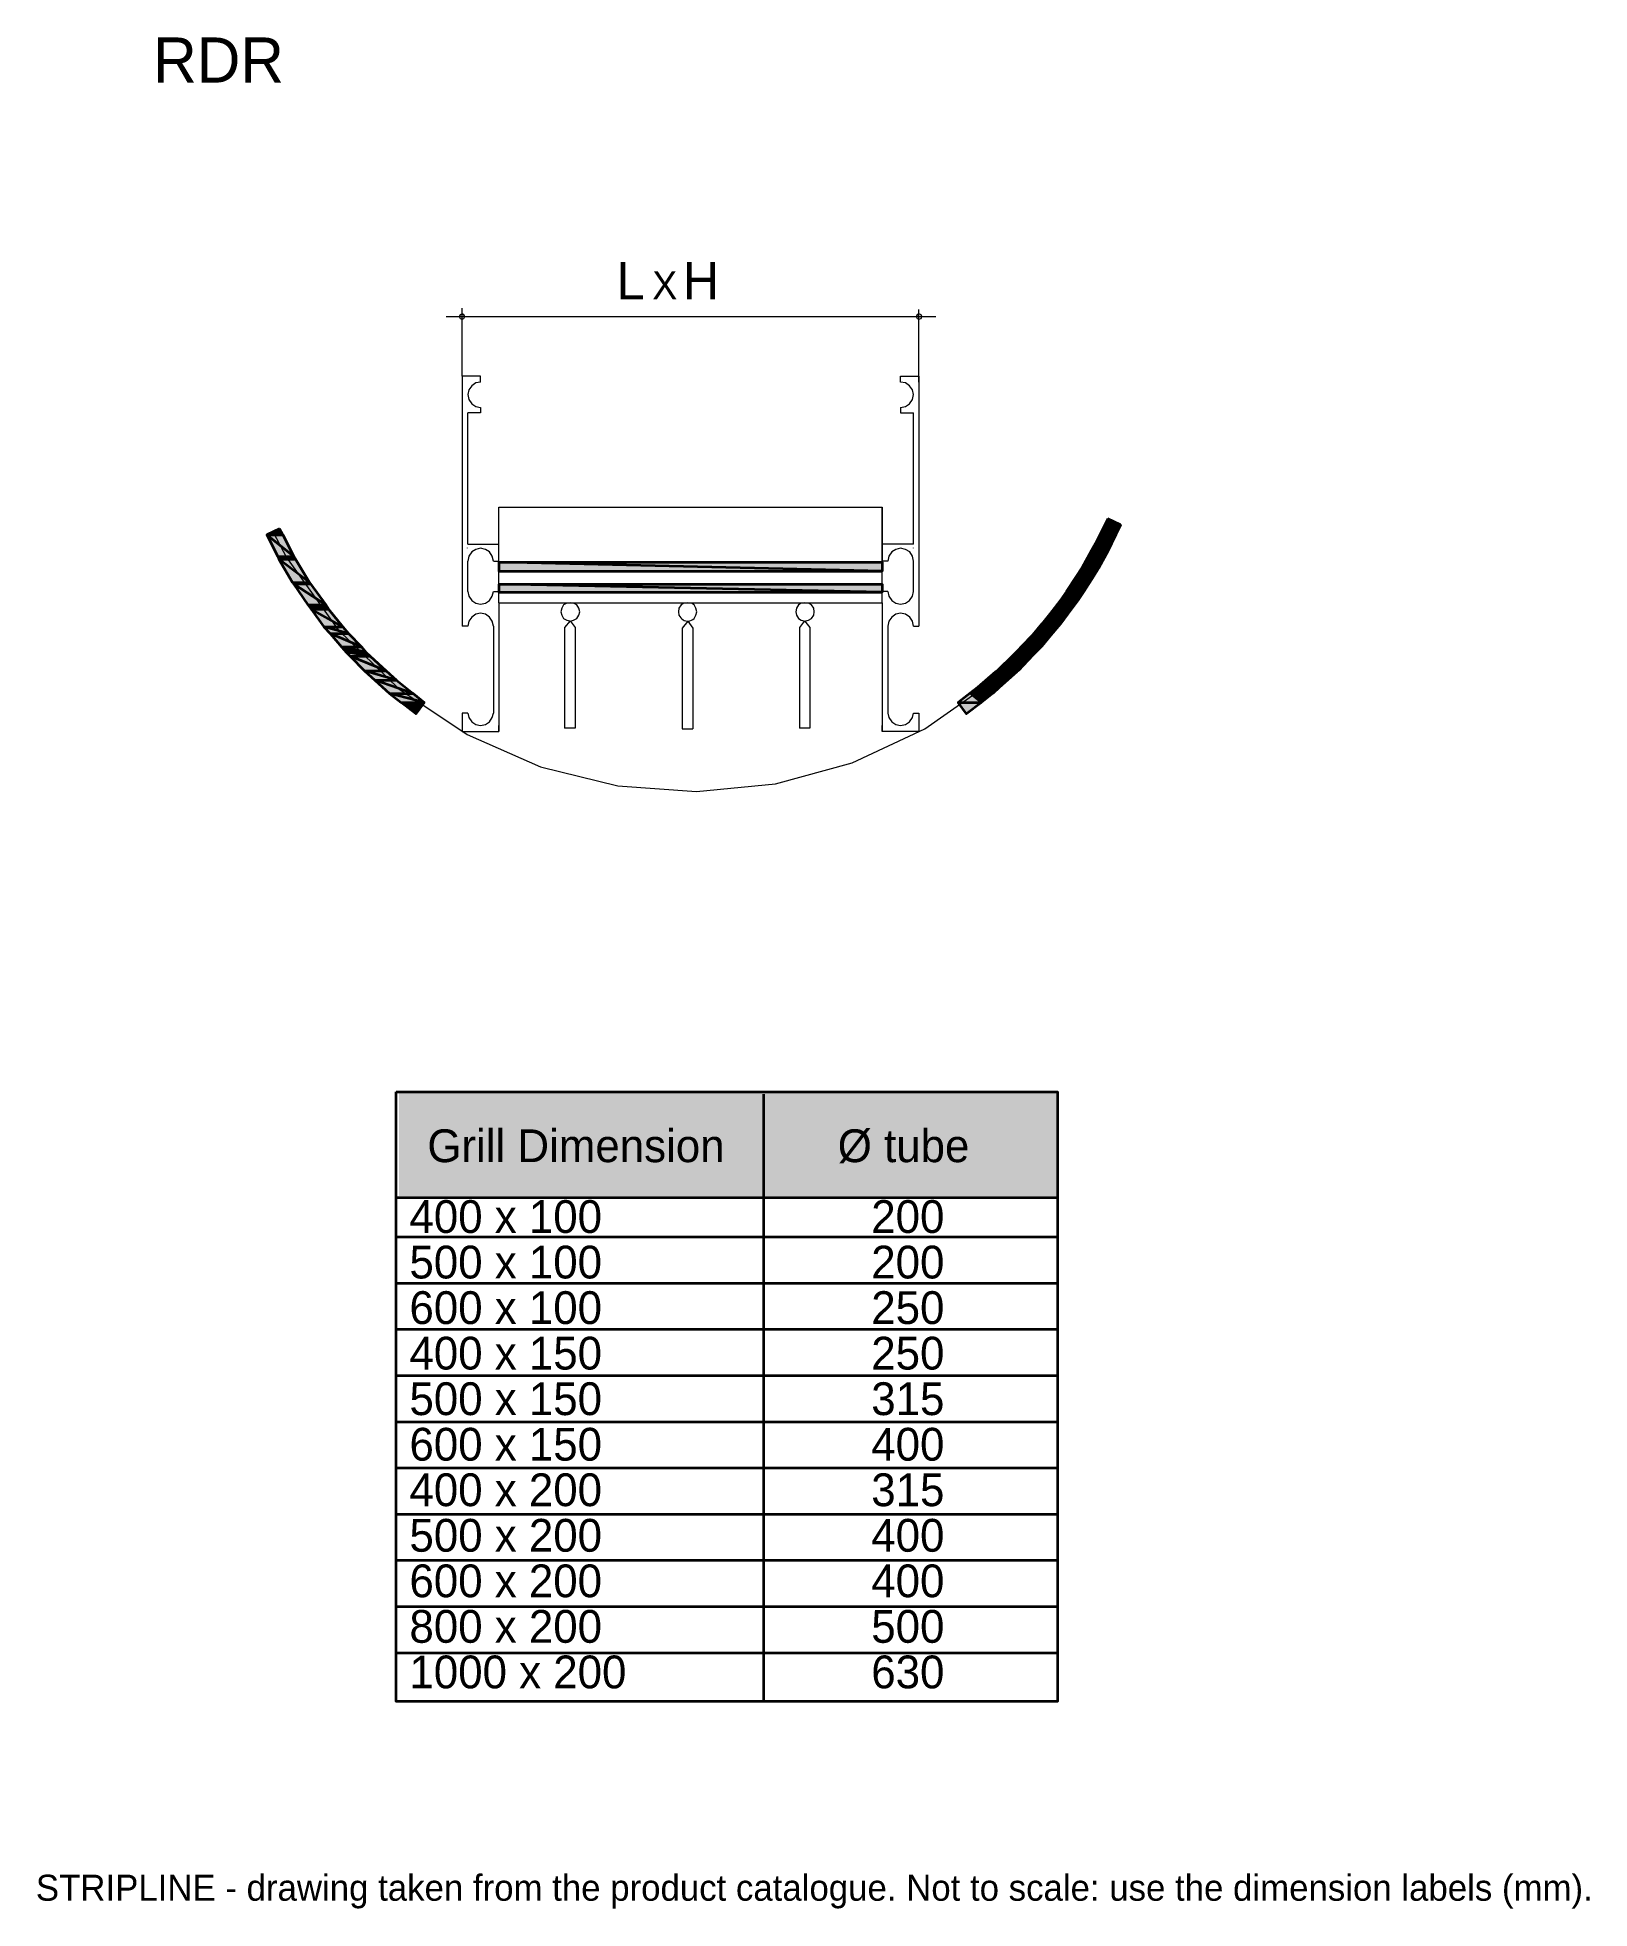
# Model space of a CAD drawing. Extents: x 0 to 239, y -13 to 274.
import ezdxf

# ---------------------------------------------------------------- set-up
doc = ezdxf.new("R2010")
doc.units = 0
for name, color, linetype in [('FILL', 8, 'Continuous'), ('GEOMETRY', 7, 'Continuous'), ('NOTE', 1, 'Continuous'), ('TEXT', 7, 'Continuous')]:
    doc.layers.add(name, color=color, linetype=linetype)

msp = doc.modelspace()

# ---------------------------------------------------------------- hatches: boundary and pattern name
at = {"layer": 'FILL'}
for points in [[(35.5, 197.96), (37.98, 197.96), (37.48, 198.88)], [(164.33, 199.52), (162.91, 196.61), (165.33, 196.61)], [(164.33, 199.52), (166.75, 199.52), (164.76, 200.44)], [(164.33, 199.52), (166.75, 199.52), (165.33, 196.61)], [(35.5, 197.96), (37.2, 194.63), (39.68, 194.63)], [(35.5, 197.96), (37.98, 197.96), (39.68, 194.63)], [(162.91, 196.61), (162.28, 195.55), (164.83, 195.55)], [(162.91, 196.61), (165.33, 196.61), (164.83, 195.55)], [(37.34, 194.2), (39.89, 194.2), (37.2, 194.63)], [(37.2, 194.63), (39.9, 194.2), (39.68, 194.63)], [(37.34, 194.2), (39.47, 190.65), (42.09, 190.65)], [(37.34, 194.2), (39.9, 194.2), (42.09, 190.65)], [(71.18, 193.77), (71.18, 192.36), (130.07, 192.36)], [(71.18, 193.77), (130.07, 193.77), (130.07, 192.36)], [(160.79, 192.85), (160, 191.64), (162.63, 191.64)], [(162.28, 195.55), (160.79, 192.85), (163.34, 192.85)], [(160.79, 192.85), (163.34, 192.85), (162.63, 191.64)], [(162.28, 195.55), (164.83, 195.55), (163.34, 192.85)], [(39.61, 190.44), (42.24, 190.44), (39.47, 190.65)], [(39.47, 190.65), (42.24, 190.44), (42.09, 190.65)], [(39.61, 190.44), (41.81, 187.18), (44.58, 187.18)], [(39.61, 190.44), (42.24, 190.44), (44.58, 187.18)], [(71.18, 190.37), (71.18, 189.16), (130.07, 189.16)], [(71.18, 190.37), (130.07, 190.37), (130.07, 189.16)], [(160, 191.64), (158.44, 189.23), (161.07, 189.23)], [(160, 191.64), (162.63, 191.64), (161.07, 189.23)], [(42.31, 186.54), (45, 186.54), (41.81, 187.18)], [(41.81, 187.18), (45, 186.54), (44.58, 187.18)], [(157.45, 187.88), (155.89, 185.83), (158.66, 185.83)], [(158.45, 189.23), (157.45, 187.88), (160.15, 187.88)], [(157.45, 187.88), (160.15, 187.88), (158.66, 185.83)], [(158.45, 189.23), (161.07, 189.23), (160.15, 187.88)], [(42.31, 186.54), (44.29, 183.84), (47.2, 183.84)], [(42.31, 186.54), (45, 186.54), (47.2, 183.84)], [(154.62, 184.27), (153.19, 182.56), (156.03, 182.56)], [(155.89, 185.83), (154.62, 184.27), (157.52, 184.27)], [(154.62, 184.27), (157.52, 184.27), (156.03, 182.56)], [(155.89, 185.83), (158.66, 185.83), (157.52, 184.27)], [(44.29, 183.84), (45.22, 182.78), (48.05, 182.78)], [(44.29, 183.84), (47.2, 183.84), (48.05, 182.78)], [(45.22, 182.78), (46.99, 180.72), (50.04, 180.72)], [(45.22, 182.78), (48.05, 182.78), (50.04, 180.72)], [(153.2, 182.56), (151.56, 180.86), (154.62, 180.86)], [(153.2, 182.56), (156.03, 182.56), (154.62, 180.86)], [(47.7, 179.94), (49.19, 179.94), (46.99, 180.72)], [(49.19, 179.94), (50.75, 179.94), (46.99, 180.72)], [(46.99, 180.72), (50.75, 179.94), (50.04, 180.72)], [(48.34, 179.3), (51.39, 179.3), (47.7, 179.94)], [(47.7, 179.94), (51.39, 179.3), (49.19, 179.94)], [(48.34, 179.3), (50.54, 177.03), (53.87, 177.03)], [(48.34, 179.3), (51.39, 179.3), (53.87, 177.03)], [(49.19, 179.94), (51.39, 179.3), (50.75, 179.94)], [(150.21, 179.44), (147.8, 177.1), (151.07, 177.1)], [(150.92, 180.15), (150.21, 179.44), (152.41, 180.15)], [(150.21, 179.44), (153.27, 179.44), (152.41, 180.15)], [(150.21, 179.44), (153.27, 179.44), (151.07, 177.1)], [(150.92, 180.15), (152.41, 180.15), (151.56, 180.86)], [(151.56, 180.86), (152.41, 180.15), (154.62, 180.86)], [(152.42, 180.15), (153.91, 180.15), (154.62, 180.86)], [(152.42, 180.15), (153.27, 179.44), (153.91, 180.15)], [(50.54, 177.03), (52.1, 175.61), (55.43, 175.61)], [(50.54, 177.03), (53.87, 177.03), (55.43, 175.61)], [(52.1, 175.61), (54.37, 173.55), (57.99, 173.55)], [(52.1, 175.61), (55.43, 175.61), (57.99, 173.55)], [(147.52, 176.89), (144.75, 174.48), (148.09, 174.48)], [(147.52, 176.89), (150.78, 176.89), (147.8, 177.1)], [(147.52, 176.89), (150.78, 176.89), (148.09, 174.48)], [(147.8, 177.1), (150.78, 176.89), (151.07, 177.1)], [(54.37, 173.55), (56.14, 172.21), (59.69, 172.21)], [(54.37, 173.55), (57.99, 173.55), (59.69, 172.21)], [(143.62, 173.63), (141.77, 172.21), (145.39, 172.21)], [(143.62, 173.63), (147.17, 173.63), (144.75, 174.48)], [(143.62, 173.63), (147.16, 173.63), (145.39, 172.21)], [(144.75, 174.48), (147.17, 173.63), (148.09, 174.48)], [(56.14, 172.21), (59.69, 172.21), (58.41, 170.43)], [(141.77, 172.21), (145.39, 172.21), (143.05, 170.43)], [(55.82, 112.33), (156.89, 112.33), (156.89, 96.32), (55.82, 96.32), (55.82, 112.33)]]:
    msp.add_hatch(color=7, dxfattribs=at).paths.add_polyline_path(points)

# ---------------------------------------------------------------- linework, layer by layer
at = {"layer": 'GEOMETRY', "lineweight": 13}
for points in [[(63.09, 231.52), (138.37, 231.52)], [(65.51, 222.37), (65.51, 232.79)], [(135.74, 221.44), (135.74, 232.58)], [(68.34, 221.44), (68.34, 222.37), (65.51, 222.37), (65.51, 221.44)], [(132.9, 221.44), (132.9, 222.37), (135.74, 222.37), (135.74, 221.44)], [(65.51, 221.44), (65.51, 195.9)], [(68.34, 221.44), (67.64, 221.3), (67, 220.88), (66.57, 220.24), (66.43, 219.53), (66.57, 218.75), (67, 218.11), (67.64, 217.68), (68.34, 217.54)], [(132.9, 217.54), (133.68, 217.68), (134.32, 218.11), (134.75, 218.75), (134.89, 219.53), (134.75, 220.24), (134.32, 220.88), (133.68, 221.3), (132.9, 221.44)], [(135.74, 221.44), (135.74, 195.9)], [(68.34, 217.54), (68.34, 216.69), (66.43, 216.69)], [(66.43, 196.54), (66.43, 216.69)], [(132.9, 217.54), (132.9, 216.69), (134.89, 216.69)], [(134.89, 196.54), (134.89, 216.69)], [(71.18, 202.22), (130.07, 202.22), (130.07, 193.77)], [(71.18, 187.53), (71.18, 202.22)], [(130.07, 187.53), (130.07, 202.22)], [(35.5, 197.96), (37.48, 198.88)], [(36.49, 198.38), (38.55, 194.48), (46.48, 183.36), (55.82, 174.29), (66.29, 167.28), (77.6, 162.31), (89.46, 159.4), (101.58, 158.52), (113.68, 159.69), (125.47, 162.89), (136.66, 168.12), (146.96, 175.38), (156.09, 184.66), (163.76, 195.97), (165.75, 200.02)], [(141.77, 172.21), (145.39, 175.05), (147.15, 176.53), (148.85, 178.08), (150.5, 179.68), (152.1, 181.34), (153.64, 183.05), (155.13, 184.81), (156.55, 186.62), (157.91, 188.47), (159.21, 190.37), (160.44, 192.32), (161.61, 194.3), (162.7, 196.33), (164.76, 200.44)], [(143.05, 170.43), (146.81, 173.34), (148.6, 174.86), (150.35, 176.45), (152.05, 178.1), (153.7, 179.82), (155.3, 181.59), (156.84, 183.42), (158.32, 185.29), (159.73, 187.21), (161.08, 189.17), (162.36, 191.17), (163.56, 193.2), (164.69, 195.26), (166.75, 199.52), (164.76, 200.44)], [(35.5, 197.96), (37.56, 193.92), (38.7, 191.96), (39.89, 190.04), (41.14, 188.15), (42.45, 186.31), (43.82, 184.5), (45.24, 182.74), (46.71, 181.03), (48.24, 179.36), (49.82, 177.74), (51.45, 176.17), (53.13, 174.66), (54.87, 173.2), (58.41, 170.43)], [(65.51, 195.9), (65.51, 185.9)], [(66.36, 195.9), (66.36, 195.97)], [(66.43, 196.54), (71.18, 196.54)], [(70.33, 193.92), (70.12, 194.7), (69.76, 195.33), (69.13, 195.69), (68.34, 195.9), (67.64, 195.69), (67, 195.33), (66.57, 194.7), (66.43, 193.92)], [(134.89, 196.54), (130.07, 196.54)], [(134.89, 193.92), (134.75, 194.7), (134.33, 195.33), (133.68, 195.69), (132.91, 195.9), (132.2, 195.69), (131.56, 195.33), (131.13, 194.7), (130.99, 193.92)], [(134.89, 195.9), (134.89, 195.97)], [(135.74, 195.9), (135.74, 185.9)], [(66.43, 189.23), (66.43, 193.92)], [(70.33, 193.92), (71.18, 193.92)], [(71.18, 193.77), (130.07, 193.77), (130.07, 192.36)], [(130.99, 193.92), (130.07, 193.92)], [(134.89, 189.23), (134.89, 193.92)], [(130.07, 192.36), (71.18, 192.36)], [(130.07, 190.37), (71.18, 190.37)], [(130.07, 187.53), (130.07, 192.36)], [(66.43, 189.23), (66.57, 188.52), (67, 187.88), (67.64, 187.46), (68.34, 187.32), (69.13, 187.46), (69.76, 187.88), (70.12, 188.52), (70.33, 189.23)], [(70.33, 189.23), (71.18, 189.23)], [(130.07, 189.16), (71.18, 189.16)], [(71.18, 187.53), (130.07, 187.53)], [(71.18, 187.53), (71.18, 167.74)], [(130.99, 189.23), (130.07, 189.23)], [(130.07, 187.53), (130.07, 167.74)], [(130.99, 189.23), (131.13, 188.52), (131.56, 187.88), (132.19, 187.46), (132.9, 187.32), (133.68, 187.46), (134.32, 187.88), (134.75, 188.52), (134.89, 189.23)], [(65.51, 185.9), (65.51, 183.91)], [(70.33, 183.91), (70.12, 184.69), (69.76, 185.33), (69.13, 185.76), (68.34, 185.9), (67.64, 185.76), (67, 185.33), (66.57, 184.69), (66.43, 183.91)], [(82.11, 184.76), (81.26, 183.7), (81.26, 168.23)], [(82.11, 184.76), (82.89, 183.7), (82.89, 168.23), (81.26, 168.23)], [(100.2, 184.69), (99.35, 183.63), (99.35, 168.16)], [(100.2, 184.69), (100.98, 183.63), (100.98, 168.16)], [(118.15, 184.76), (117.37, 183.7), (117.37, 168.23)], [(118.15, 184.76), (119, 183.7), (119, 168.23), (117.37, 168.23)], [(134.89, 183.91), (134.75, 184.69), (134.33, 185.33), (133.68, 185.76), (132.91, 185.9), (132.2, 185.76), (131.56, 185.33), (131.13, 184.69), (130.99, 183.91)], [(135.74, 185.9), (135.74, 183.91)], [(66.43, 183.91), (65.51, 183.91)], [(70.33, 183.91), (70.33, 170.57)], [(130.99, 183.91), (130.99, 170.57), (131.13, 169.87), (131.56, 169.23), (132.19, 168.8), (132.9, 168.66), (133.68, 168.8), (134.32, 169.23), (134.75, 169.87), (134.89, 170.57)], [(134.89, 183.91), (135.74, 183.91)], [(59.69, 172.21), (58.41, 170.43)], [(66.43, 170.57), (65.51, 170.57), (65.51, 167.74), (71.18, 167.74), (71.18, 168.66)], [(66.43, 170.57), (66.57, 169.87), (67, 169.23), (67.64, 168.8), (68.34, 168.66), (69.13, 168.8), (69.76, 169.23), (70.12, 169.87), (70.33, 170.57)], [(134.89, 170.57), (135.74, 170.57), (135.74, 167.74), (130.07, 167.74), (130.07, 168.66)], [(141.77, 172.21), (143.05, 170.43)], [(99.35, 168.16), (100.98, 168.16)]]:
    msp.add_lwpolyline(points, dxfattribs=at)
for points in [[(65.93, 231.52), (65.79, 231.8), (65.51, 231.94), (65.22, 231.8), (65.08, 231.52), (65.22, 231.23), (65.51, 231.09), (65.79, 231.23), (65.93, 231.52)], [(136.17, 231.52), (136.1, 231.8), (135.74, 231.94), (135.46, 231.8), (135.32, 231.52), (135.46, 231.23), (135.74, 231.09), (136.1, 231.23), (136.17, 231.52)], [(83.6, 186.11), (83.46, 186.68), (83.17, 187.18), (82.67, 187.46), (82.18, 187.53), (81.61, 187.46), (81.12, 187.18), (80.83, 186.68), (80.69, 186.11), (80.83, 185.62), (81.12, 185.12), (81.61, 184.83), (82.18, 184.69), (82.67, 184.83), (83.17, 185.12), (83.46, 185.62), (83.6, 186.11)], [(101.62, 186.11), (101.47, 186.68), (101.19, 187.18), (100.77, 187.46), (100.2, 187.53), (99.63, 187.46), (99.21, 187.18), (98.85, 186.68), (98.78, 186.11), (98.85, 185.62), (98.98, 185.4), (99.13, 185.2), (99.3, 185.04), (99.49, 184.91), (99.68, 184.8), (99.89, 184.74), (100.11, 184.7), (100.33, 184.71), (100.55, 184.75), (100.77, 184.83), (100.98, 184.95), (101.19, 185.12), (101.47, 185.62), (101.62, 186.11)], [(119.64, 186.11), (119.57, 186.68), (119.21, 187.18), (118.79, 187.46), (118.22, 187.53), (117.65, 187.46), (117.23, 187.18), (116.94, 186.68), (116.8, 186.11), (116.94, 185.62), (117.23, 185.12), (117.65, 184.83), (118.22, 184.69), (118.79, 184.83), (119.21, 185.12), (119.57, 185.62), (119.64, 186.11)]]:
    msp.add_lwpolyline(points, close=True, dxfattribs=at)
at = {"layer": 'GEOMETRY', "lineweight": 35}
for points in [[(37.48, 198.88), (35.5, 197.96), (37.98, 197.96), (37.48, 198.88)], [(164.33, 199.52), (162.91, 196.61), (165.33, 196.61), (164.33, 199.52)], [(164.76, 200.44), (164.33, 199.52), (166.75, 199.52), (164.76, 200.44)], [(164.33, 199.52), (166.75, 199.52), (165.33, 196.61), (164.33, 199.52)], [(35.5, 197.96), (37.2, 194.63), (39.68, 194.63), (35.5, 197.96)], [(35.5, 197.96), (37.98, 197.96), (39.68, 194.63), (35.5, 197.96)], [(162.91, 196.61), (162.28, 195.55), (164.83, 195.55), (162.91, 196.61)], [(162.91, 196.61), (165.33, 196.61), (164.83, 195.55), (162.91, 196.61)], [(37.2, 194.63), (37.34, 194.2), (39.9, 194.2), (37.2, 194.63)], [(37.2, 194.63), (39.68, 194.63), (39.9, 194.2), (37.2, 194.63)], [(37.34, 194.2), (39.47, 190.65), (42.09, 190.65), (37.34, 194.2)], [(37.34, 194.2), (39.9, 194.2), (42.09, 190.65), (37.34, 194.2)], [(71.18, 193.77), (71.18, 192.36), (130.07, 192.36), (71.18, 193.77)], [(71.18, 193.77), (130.07, 193.77), (130.07, 192.36), (71.18, 193.77)], [(160.79, 192.85), (160, 191.64), (162.63, 191.64), (160.79, 192.85)], [(162.28, 195.55), (160.79, 192.85), (163.34, 192.85), (162.28, 195.55)], [(160.79, 192.85), (163.34, 192.85), (162.63, 191.64), (160.79, 192.85)], [(162.28, 195.55), (164.83, 195.55), (163.34, 192.85), (162.28, 195.55)], [(39.47, 190.65), (39.61, 190.44), (42.24, 190.44), (39.47, 190.65)], [(39.47, 190.65), (42.09, 190.65), (42.24, 190.44), (39.47, 190.65)], [(39.61, 190.44), (41.81, 187.18), (44.58, 187.18), (39.61, 190.44)], [(39.61, 190.44), (42.24, 190.44), (44.58, 187.18), (39.61, 190.44)], [(71.18, 190.37), (71.18, 189.16), (130.07, 189.16), (71.18, 190.37)], [(71.18, 190.37), (130.07, 190.37), (130.07, 189.16), (71.18, 190.37)], [(160, 191.64), (158.44, 189.23), (161.07, 189.23), (160, 191.64)], [(160, 191.64), (162.63, 191.64), (161.07, 189.23), (160, 191.64)], [(41.81, 187.18), (42.31, 186.54), (45, 186.54), (41.81, 187.18)], [(41.81, 187.18), (44.58, 187.18), (45, 186.54), (41.81, 187.18)], [(157.45, 187.88), (155.89, 185.83), (158.66, 185.83), (157.45, 187.88)], [(158.45, 189.23), (157.45, 187.88), (160.15, 187.88), (158.45, 189.23)], [(157.45, 187.88), (160.15, 187.88), (158.66, 185.83), (157.45, 187.88)], [(158.45, 189.23), (161.07, 189.23), (160.15, 187.88), (158.45, 189.23)], [(42.31, 186.54), (44.29, 183.84), (47.2, 183.84), (42.31, 186.54)], [(42.31, 186.54), (45, 186.54), (47.2, 183.84), (42.31, 186.54)], [(154.62, 184.27), (153.19, 182.56), (156.03, 182.56), (154.62, 184.27)], [(155.89, 185.83), (154.62, 184.27), (157.52, 184.27), (155.89, 185.83)], [(154.62, 184.27), (157.52, 184.27), (156.03, 182.56), (154.62, 184.27)], [(155.89, 185.83), (158.66, 185.83), (157.52, 184.27), (155.89, 185.83)], [(44.29, 183.84), (45.22, 182.78), (48.05, 182.78), (44.29, 183.84)], [(44.29, 183.84), (47.2, 183.84), (48.05, 182.78), (44.29, 183.84)], [(45.22, 182.78), (46.99, 180.72), (50.04, 180.72), (45.22, 182.78)], [(45.22, 182.78), (48.05, 182.78), (50.04, 180.72), (45.22, 182.78)], [(153.2, 182.56), (151.56, 180.86), (154.62, 180.86), (153.2, 182.56)], [(153.2, 182.56), (156.03, 182.56), (154.62, 180.86), (153.2, 182.56)], [(46.99, 180.72), (47.7, 179.94), (49.19, 179.94), (46.99, 180.72)], [(46.99, 180.72), (49.19, 179.94), (50.75, 179.94), (46.99, 180.72)], [(46.99, 180.72), (50.04, 180.72), (50.75, 179.94), (46.99, 180.72)], [(47.7, 179.94), (48.34, 179.3), (51.39, 179.3), (47.7, 179.94)], [(47.7, 179.94), (49.19, 179.94), (51.39, 179.3), (47.7, 179.94)], [(48.34, 179.3), (50.54, 177.03), (53.87, 177.03), (48.34, 179.3)], [(48.34, 179.3), (51.39, 179.3), (53.87, 177.03), (48.34, 179.3)], [(49.19, 179.94), (50.75, 179.94), (51.39, 179.3), (49.19, 179.94)], [(150.21, 179.44), (147.8, 177.1), (151.07, 177.1), (150.21, 179.44)], [(150.92, 180.15), (152.41, 180.15), (150.21, 179.44), (150.92, 180.15)], [(152.41, 180.15), (150.21, 179.44), (153.27, 179.44), (152.41, 180.15)], [(150.21, 179.44), (153.27, 179.44), (151.07, 177.1), (150.21, 179.44)], [(151.56, 180.86), (150.92, 180.15), (152.42, 180.15), (151.56, 180.86)], [(151.56, 180.86), (154.62, 180.86), (152.42, 180.15), (151.56, 180.86)], [(154.62, 180.86), (152.41, 180.15), (153.9, 180.15), (154.62, 180.86)], [(152.41, 180.15), (153.9, 180.15), (153.27, 179.44), (152.41, 180.15)], [(50.54, 177.03), (52.1, 175.61), (55.43, 175.61), (50.54, 177.03)], [(50.54, 177.03), (53.87, 177.03), (55.43, 175.61), (50.54, 177.03)], [(52.1, 175.61), (54.37, 173.55), (57.99, 173.55), (52.1, 175.61)], [(52.1, 175.61), (55.43, 175.61), (57.99, 173.55), (52.1, 175.61)], [(147.52, 176.89), (144.75, 174.48), (148.09, 174.48), (147.52, 176.89)], [(147.8, 177.1), (147.52, 176.89), (150.78, 176.89), (147.8, 177.1)], [(147.52, 176.89), (150.78, 176.89), (148.09, 174.48), (147.52, 176.89)], [(147.8, 177.1), (151.07, 177.1), (150.78, 176.89), (147.8, 177.1)], [(54.37, 173.55), (56.14, 172.21), (59.69, 172.21), (54.37, 173.55)], [(54.37, 173.55), (57.99, 173.55), (59.69, 172.21), (54.37, 173.55)], [(143.62, 173.63), (141.77, 172.21), (145.39, 172.21), (143.62, 173.63)], [(144.75, 174.48), (143.62, 173.62), (147.16, 173.62), (144.75, 174.48)], [(143.62, 173.63), (147.16, 173.63), (145.39, 172.21), (143.62, 173.63)], [(144.75, 174.48), (148.09, 174.48), (147.16, 173.62), (144.75, 174.48)], [(56.14, 172.21), (59.69, 172.21), (58.41, 170.43), (56.14, 172.21)], [(141.77, 172.21), (145.39, 172.21), (143.05, 170.43), (141.77, 172.21)], [(55.4, 112.33), (157.03, 112.33), (157.03, 18.64), (55.4, 18.64), (55.4, 112.33)]]:
    msp.add_lwpolyline(points, close=True, dxfattribs=at)
for points in [[(111.9, 18.64), (111.9, 111.97)], [(55.61, 96.1), (157.24, 96.1)], [(55.61, 90.04), (157.24, 90.04)], [(55.61, 82.94), (157.24, 82.94)], [(55.61, 75.84), (157.24, 75.84)], [(55.61, 68.73), (157.24, 68.73)], [(55.61, 61.63), (157.24, 61.63)], [(55.61, 54.53), (157.24, 54.53)], [(55.61, 47.43), (157.24, 47.43)], [(55.61, 40.33), (157.24, 40.33)], [(55.61, 33.22), (157.24, 33.22)], [(55.61, 26.12), (157.24, 26.12)]]:
    msp.add_lwpolyline(points, dxfattribs=at)

# ---------------------------------------------------------------- texts
at = {"layer": 'NOTE'}
msp.add_text('STRIPLINE - drawing taken from the product catalogue. Not to scale: use the dimension labels (mm).', height=4, dxfattribs=at).set_placement((0, -12))
at = {"layer": 'TEXT'}
for s, height, p in [('RDR', 6.936, (18.04, 267.48)), ('L', 5.76, (89.28, 234.16)), ('H', 5.76, (99.45, 234.16)), ('X', 4.32, (94.75, 234.16)), ('Grill Dimension', 5.04, (60.18, 101.53)), ('Ø tube', 5.04, (123.27, 101.53)), ('400 x 100', 5.04, (57.43, 90.65)), ('200', 5.04, (128.42, 90.65)), ('500 x 100', 5.04, (57.43, 83.65)), ('200', 5.04, (128.42, 83.65)), ('600 x 100', 5.04, (57.43, 76.65)), ('250', 5.04, (128.42, 76.65)), ('400 x 150', 5.04, (57.43, 69.65)), ('250', 5.04, (128.42, 69.65)), ('500 x 150', 5.04, (57.43, 62.65)), ('315', 5.04, (128.42, 62.65)), ('600 x 150', 5.04, (57.43, 55.65)), ('400', 5.04, (128.42, 55.65)), ('400 x 200', 5.04, (57.43, 48.65)), ('315', 5.04, (128.42, 48.65)), ('500 x 200', 5.04, (57.43, 41.65)), ('400', 5.04, (128.42, 41.65)), ('600 x 200', 5.04, (57.43, 34.65)), ('400', 5.04, (128.42, 34.65)), ('800 x 200', 5.04, (57.43, 27.65)), ('500', 5.04, (128.42, 27.65)), ('1000 x 200', 5.04, (57.43, 20.65)), ('630', 5.04, (128.42, 20.65))]:
    msp.add_text(s, height=height, dxfattribs=at).set_placement(p)

doc.saveas('drawing.dxf')
